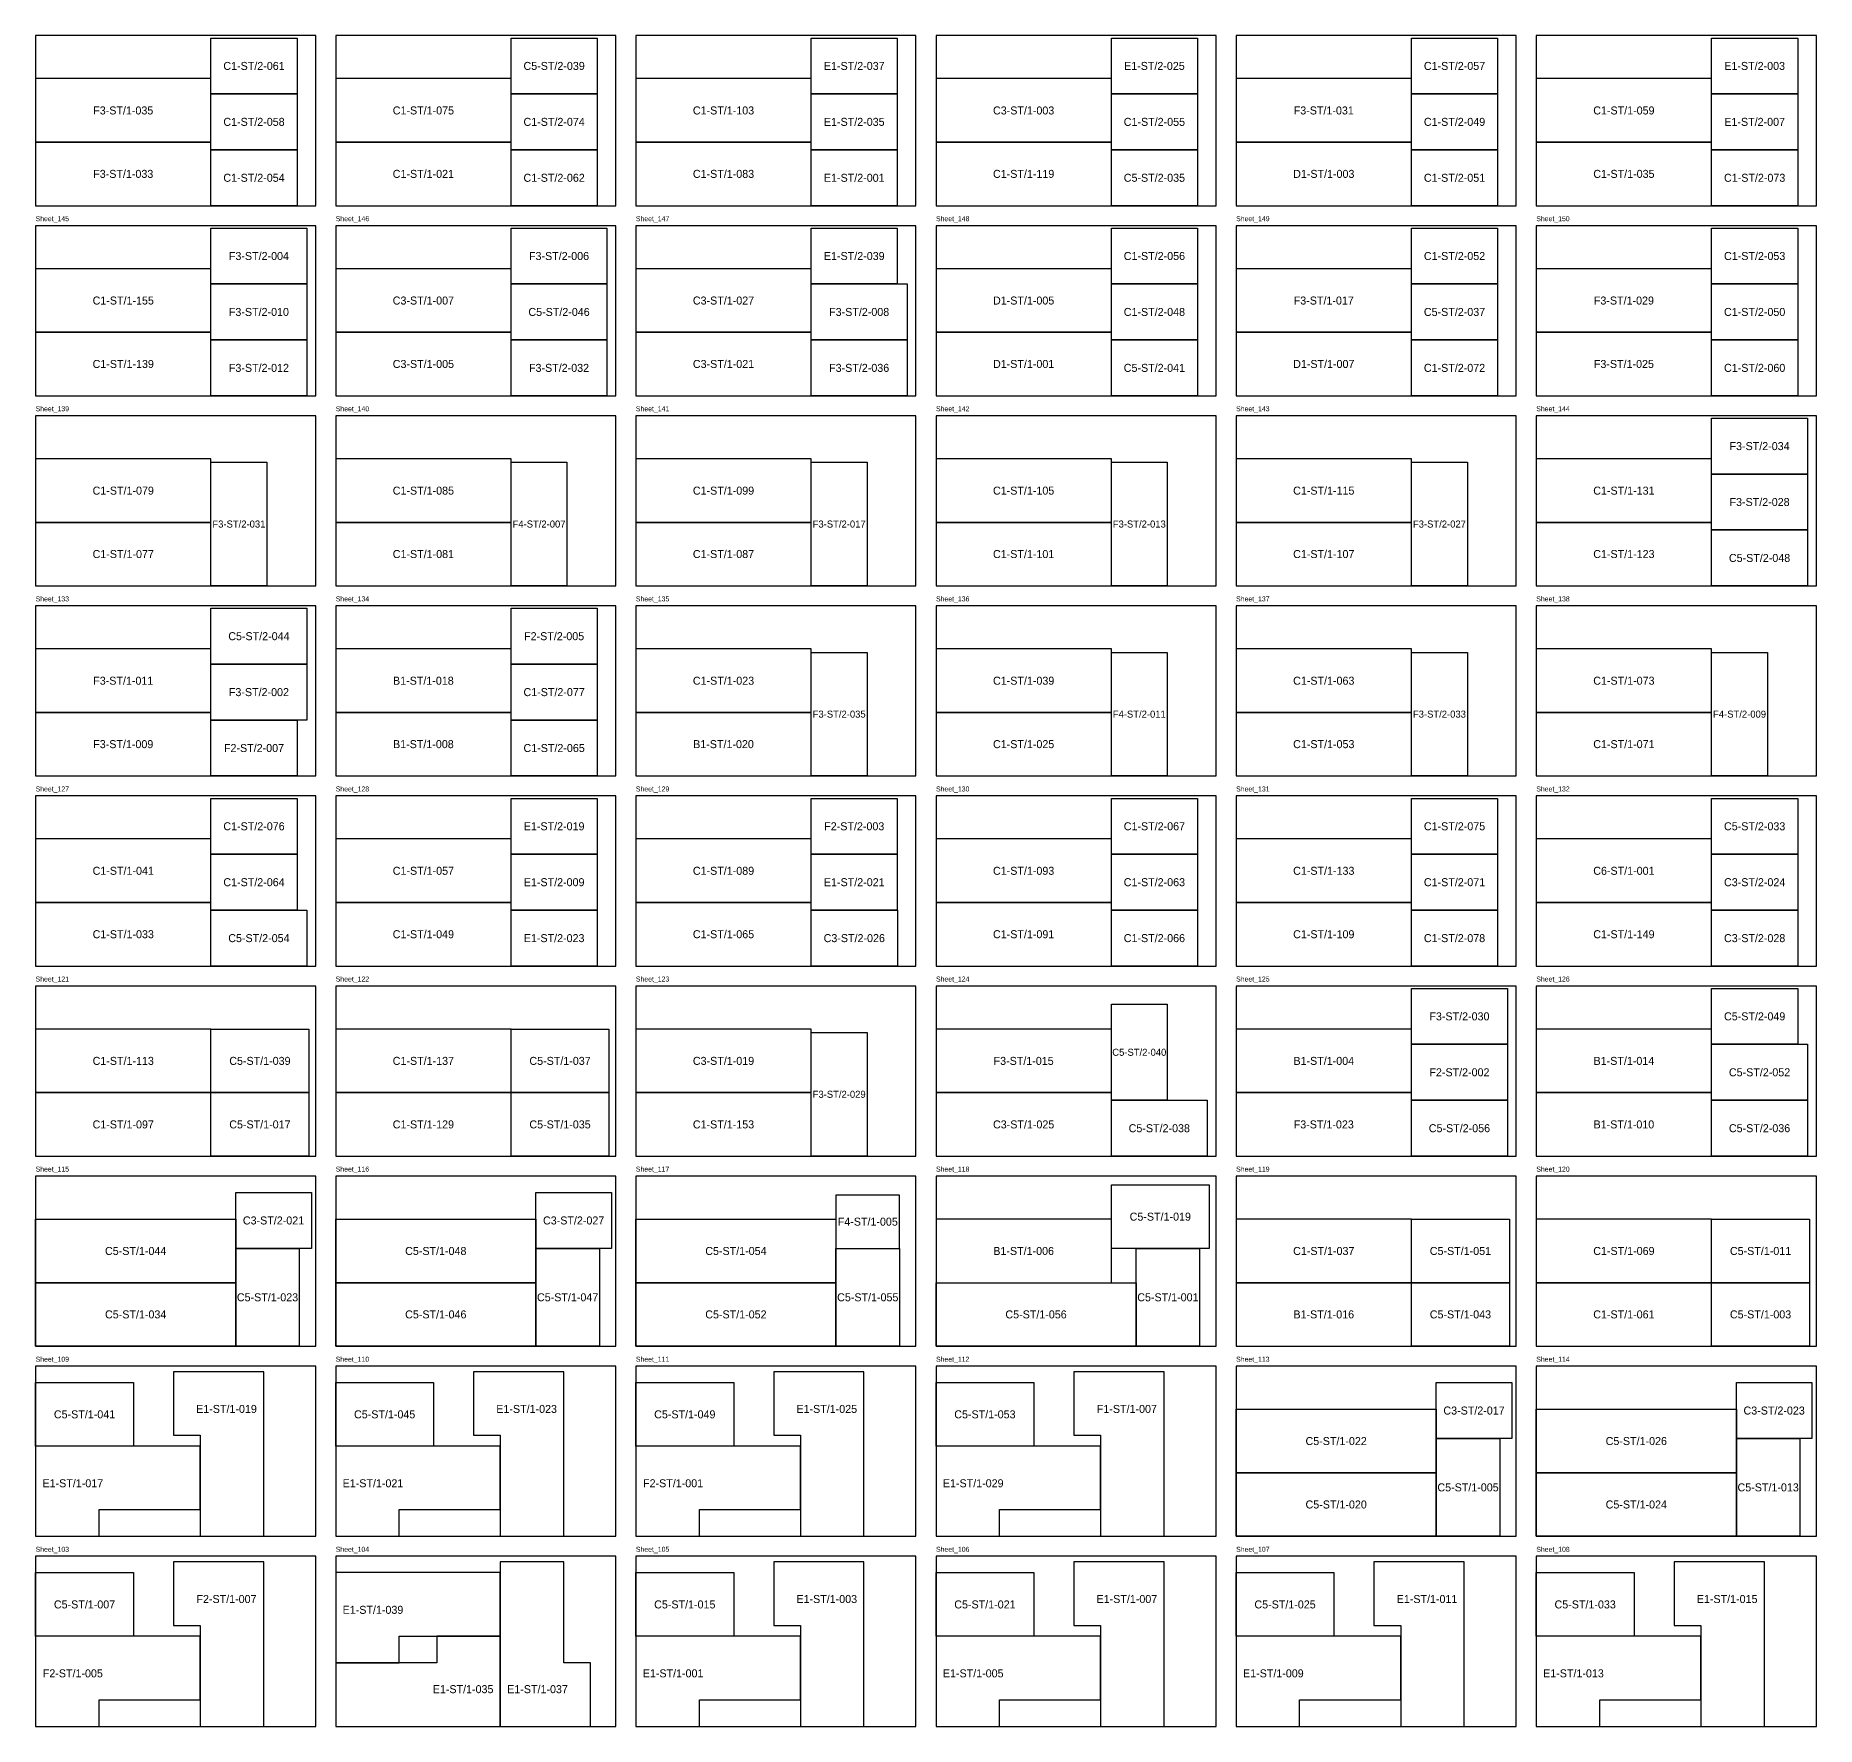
# Model space of a CAD drawing. Header units: millimetres. Extents: x 0 to 17800, y 0 to 64498.
# Drawn here: x 0 to 17800, y 32300 to 49200 of the extents above; entities that cross this region are included whole.
import ezdxf
from ezdxf.enums import TextEntityAlignment as Align

# ---------------------------------------------------------------- set-up
doc = ezdxf.new("R2010")
doc.units = ezdxf.units.MM
for name, color, linetype in [('NUMBERS', 7, 'Continuous'), ('OUTER', 7, 'Continuous'), ('SHEET_BORDER', 7, 'Continuous')]:
    doc.layers.add(name, color=color, linetype=linetype)

msp = doc.modelspace()

# ---------------------------------------------------------------- linework, layer by layer
at = {"layer": 'OUTER'}
for points in [[(1753, 49176), (2613, 49176), (2613, 48618), (1753, 48618), (1753, 49176)], [(4753, 49176), (5613, 49176), (5613, 48618), (4753, 48618), (4753, 49176)], [(7753, 49176), (8613, 49176), (8613, 48618), (7753, 48618), (7753, 49176)], [(10753, 49176), (11613, 49176), (11613, 48618), (10753, 48618), (10753, 49176)], [(13753, 49176), (14613, 49176), (14613, 48618), (13753, 48618), (13753, 49176)], [(16753, 49176), (17613, 49176), (17613, 48618), (16753, 48618), (16753, 49176)], [(0, 48135), (1753, 48135), (1753, 48770), (0, 48770), (0, 48135)], [(1753, 48618), (2613, 48618), (2613, 48059), (1753, 48059), (1753, 48618)], [(3000, 48135), (4753, 48135), (4753, 48770), (3000, 48770), (3000, 48135)], [(4753, 48618), (5613, 48618), (5613, 48059), (4753, 48059), (4753, 48618)], [(6000, 48135), (7753, 48135), (7753, 48770), (6000, 48770), (6000, 48135)], [(7753, 48618), (8613, 48618), (8613, 48059), (7753, 48059), (7753, 48618)], [(9000, 48135), (10753, 48135), (10753, 48770), (9000, 48770), (9000, 48135)], [(10753, 48618), (11613, 48618), (11613, 48059), (10753, 48059), (10753, 48618)], [(12000, 48135), (13753, 48135), (13753, 48770), (12000, 48770), (12000, 48135)], [(13753, 48618), (14613, 48618), (14613, 48059), (13753, 48059), (13753, 48618)], [(15000, 48135), (16753, 48135), (16753, 48770), (15000, 48770), (15000, 48135)], [(16753, 48618), (17613, 48618), (17613, 48059), (16753, 48059), (16753, 48618)], [(0, 47500), (1753, 47500), (1753, 48135), (0, 48135), (0, 47500)], [(3000, 47500), (4753, 47500), (4753, 48135), (3000, 48135), (3000, 47500)], [(6000, 47500), (7753, 47500), (7753, 48135), (6000, 48135), (6000, 47500)], [(9000, 47500), (10753, 47500), (10753, 48135), (9000, 48135), (9000, 47500)], [(12000, 47500), (13753, 47500), (13753, 48135), (12000, 48135), (12000, 47500)], [(15000, 47500), (16753, 47500), (16753, 48135), (15000, 48135), (15000, 47500)], [(1753, 48059), (2613, 48059), (2613, 47500), (1753, 47500), (1753, 48059)], [(4753, 48059), (5613, 48059), (5613, 47500), (4753, 47500), (4753, 48059)], [(7753, 48059), (8613, 48059), (8613, 47500), (7753, 47500), (7753, 48059)], [(10753, 48059), (11613, 48059), (11613, 47500), (10753, 47500), (10753, 48059)], [(13753, 48059), (14613, 48059), (14613, 47500), (13753, 47500), (13753, 48059)], [(16753, 48059), (17613, 48059), (17613, 47500), (16753, 47500), (16753, 48059)], [(1753, 47276), (2711, 47276), (2711, 46718), (1753, 46718), (1753, 47276)], [(4753, 47276), (5711, 47276), (5711, 46718), (4753, 46718), (4753, 47276)], [(7753, 47276), (8613, 47276), (8613, 46718), (7753, 46718), (7753, 47276)], [(10753, 47276), (11613, 47276), (11613, 46718), (10753, 46718), (10753, 47276)], [(13753, 47276), (14613, 47276), (14613, 46718), (13753, 46718), (13753, 47276)], [(16753, 47276), (17613, 47276), (17613, 46718), (16753, 46718), (16753, 47276)], [(0, 46235), (1753, 46235), (1753, 46870), (0, 46870), (0, 46235)], [(3000, 46235), (4753, 46235), (4753, 46870), (3000, 46870), (3000, 46235)], [(6000, 46235), (7753, 46235), (7753, 46870), (6000, 46870), (6000, 46235)], [(9000, 46235), (10753, 46235), (10753, 46870), (9000, 46870), (9000, 46235)], [(12000, 46235), (13753, 46235), (13753, 46870), (12000, 46870), (12000, 46235)], [(15000, 46235), (16753, 46235), (16753, 46870), (15000, 46870), (15000, 46235)], [(2711, 46159), (1753, 46159), (1753, 46718), (2711, 46718), (2711, 46159)], [(4753, 46718), (5711, 46718), (5711, 46159), (4753, 46159), (4753, 46718)], [(7753, 46718), (8711, 46718), (8711, 46159), (7753, 46159), (7753, 46718)], [(10753, 46718), (11613, 46718), (11613, 46159), (10753, 46159), (10753, 46718)], [(13753, 46718), (14613, 46718), (14613, 46159), (13753, 46159), (13753, 46718)], [(16753, 46718), (17613, 46718), (17613, 46159), (16753, 46159), (16753, 46718)], [(0, 45600), (1753, 45600), (1753, 46235), (0, 46235), (0, 45600)], [(1753, 46159), (2711, 46159), (2711, 45600), (1753, 45600), (1753, 46159)], [(3000, 45600), (4753, 45600), (4753, 46235), (3000, 46235), (3000, 45600)], [(4753, 46159), (5711, 46159), (5711, 45600), (4753, 45600), (4753, 46159)], [(6000, 45600), (7753, 45600), (7753, 46235), (6000, 46235), (6000, 45600)], [(7753, 46159), (8711, 46159), (8711, 45600), (7753, 45600), (7753, 46159)], [(9000, 45600), (10753, 45600), (10753, 46235), (9000, 46235), (9000, 45600)], [(10753, 46159), (11613, 46159), (11613, 45600), (10753, 45600), (10753, 46159)], [(12000, 45600), (13753, 45600), (13753, 46235), (12000, 46235), (12000, 45600)], [(13753, 46159), (14613, 46159), (14613, 45600), (13753, 45600), (13753, 46159)], [(15000, 45600), (16753, 45600), (16753, 46235), (15000, 46235), (15000, 45600)], [(16753, 46159), (17613, 46159), (17613, 45600), (16753, 45600), (16753, 46159)], [(16753, 45376), (17711, 45376), (17711, 44818), (16753, 44818), (16753, 45376)], [(0, 44335), (1753, 44335), (1753, 44970), (0, 44970), (0, 44335)], [(1753, 43700), (1753, 44935), (2311, 44935), (2311, 43700), (1753, 43700)], [(3000, 44335), (4753, 44335), (4753, 44970), (3000, 44970), (3000, 44335)], [(4753, 43700), (4753, 44935), (5311, 44935), (5311, 43700), (4753, 43700)], [(6000, 44335), (7753, 44335), (7753, 44970), (6000, 44970), (6000, 44335)], [(7753, 43700), (7753, 44935), (8311, 44935), (8311, 43700), (7753, 43700)], [(9000, 44335), (10753, 44335), (10753, 44970), (9000, 44970), (9000, 44335)], [(10753, 43700), (10753, 44935), (11311, 44935), (11311, 43700), (10753, 43700)], [(12000, 44335), (13753, 44335), (13753, 44970), (12000, 44970), (12000, 44335)], [(13753, 43700), (13753, 44935), (14311, 44935), (14311, 43700), (13753, 43700)], [(15000, 44335), (16753, 44335), (16753, 44970), (15000, 44970), (15000, 44335)], [(16753, 44818), (17711, 44818), (17711, 44259), (16753, 44259), (16753, 44818)], [(0, 43700), (1753, 43700), (1753, 44335), (0, 44335), (0, 43700)], [(3000, 43700), (4753, 43700), (4753, 44335), (3000, 44335), (3000, 43700)], [(6000, 43700), (7753, 43700), (7753, 44335), (6000, 44335), (6000, 43700)], [(9000, 43700), (10753, 43700), (10753, 44335), (9000, 44335), (9000, 43700)], [(12000, 43700), (13753, 43700), (13753, 44335), (12000, 44335), (12000, 43700)], [(15000, 43700), (16753, 43700), (16753, 44335), (15000, 44335), (15000, 43700)], [(16753, 44259), (17711, 44259), (17711, 43700), (16753, 43700), (16753, 44259)], [(1753, 43476), (2711, 43476), (2711, 42918), (1753, 42918), (1753, 43476)], [(4753, 43476), (5613, 43476), (5613, 42918), (4753, 42918), (4753, 43476)], [(0, 42435), (1753, 42435), (1753, 43070), (0, 43070), (0, 42435)], [(2711, 42359), (1753, 42359), (1753, 42918), (2711, 42918), (2711, 42359)], [(3000, 42435), (4753, 42435), (4753, 43070), (3000, 43070), (3000, 42435)], [(4753, 42918), (5613, 42918), (5613, 42359), (4753, 42359), (4753, 42918)], [(6000, 42435), (7753, 42435), (7753, 43070), (6000, 43070), (6000, 42435)], [(7753, 41800), (7753, 43035), (8311, 43035), (8311, 41800), (7753, 41800)], [(9000, 42435), (10753, 42435), (10753, 43070), (9000, 43070), (9000, 42435)], [(10753, 41800), (10753, 43035), (11311, 43035), (11311, 41800), (10753, 41800)], [(12000, 42435), (13753, 42435), (13753, 43070), (12000, 43070), (12000, 42435)], [(13753, 41800), (13753, 43035), (14311, 43035), (14311, 41800), (13753, 41800)], [(15000, 42435), (16753, 42435), (16753, 43070), (15000, 43070), (15000, 42435)], [(16753, 41800), (16753, 43035), (17311, 43035), (17311, 41800), (16753, 41800)], [(0, 41800), (1753, 41800), (1753, 42435), (0, 42435), (0, 41800)], [(3000, 41800), (4753, 41800), (4753, 42435), (3000, 42435), (3000, 41800)], [(6000, 41800), (7753, 41800), (7753, 42435), (6000, 42435), (6000, 41800)], [(9000, 41800), (10753, 41800), (10753, 42435), (9000, 42435), (9000, 41800)], [(12000, 41800), (13753, 41800), (13753, 42435), (12000, 42435), (12000, 41800)], [(15000, 41800), (16753, 41800), (16753, 42435), (15000, 42435), (15000, 41800)], [(1753, 42359), (2614, 42359), (2614, 41800), (1753, 41800), (1753, 42359)], [(4753, 42359), (5613, 42359), (5613, 41800), (4753, 41800), (4753, 42359)], [(1753, 41576), (2613, 41576), (2613, 41018), (1753, 41018), (1753, 41576)], [(4753, 41576), (5613, 41576), (5613, 41018), (4753, 41018), (4753, 41576)], [(7753, 41576), (8613, 41576), (8613, 41018), (7753, 41018), (7753, 41576)], [(10753, 41576), (11613, 41576), (11613, 41018), (10753, 41018), (10753, 41576)], [(13753, 41576), (14613, 41576), (14613, 41018), (13753, 41018), (13753, 41576)], [(17613, 41018), (16753, 41018), (16753, 41576), (17613, 41576), (17613, 41018)], [(0, 40535), (1753, 40535), (1753, 41170), (0, 41170), (0, 40535)], [(3000, 40535), (4753, 40535), (4753, 41170), (3000, 41170), (3000, 40535)], [(6000, 40535), (7753, 40535), (7753, 41170), (6000, 41170), (6000, 40535)], [(9000, 40535), (10753, 40535), (10753, 41170), (9000, 41170), (9000, 40535)], [(12000, 40535), (13753, 40535), (13753, 41170), (12000, 41170), (12000, 40535)], [(15000, 40535), (16753, 40535), (16753, 41170), (15000, 41170), (15000, 40535)], [(1753, 41018), (2613, 41018), (2613, 40459), (1753, 40459), (1753, 41018)], [(4753, 41018), (5613, 41018), (5613, 40459), (4753, 40459), (4753, 41018)], [(7753, 41018), (8613, 41018), (8613, 40459), (7753, 40459), (7753, 41018)], [(10753, 41018), (11613, 41018), (11613, 40459), (10753, 40459), (10753, 41018)], [(13753, 41018), (14613, 41018), (14613, 40459), (13753, 40459), (13753, 41018)], [(16753, 41018), (17613, 41018), (17613, 40459), (16753, 40459), (16753, 41018)], [(0, 39900), (1753, 39900), (1753, 40535), (0, 40535), (0, 39900)], [(1753, 40459), (2712, 40459), (2712, 39900), (1753, 39900), (1753, 40459)], [(3000, 39900), (4753, 39900), (4753, 40535), (3000, 40535), (3000, 39900)], [(4753, 40459), (5614, 40459), (5614, 39900), (4753, 39900), (4753, 40459)], [(6000, 39900), (7753, 39900), (7753, 40535), (6000, 40535), (6000, 39900)], [(7753, 40459), (8614, 40459), (8614, 39900), (7753, 39900), (7753, 40459)], [(9000, 39900), (10753, 39900), (10753, 40535), (9000, 40535), (9000, 39900)], [(10753, 40459), (11614, 40459), (11614, 39900), (10753, 39900), (10753, 40459)], [(12000, 39900), (13753, 39900), (13753, 40535), (12000, 40535), (12000, 39900)], [(13753, 40459), (14614, 40459), (14614, 39900), (13753, 39900), (13753, 40459)], [(15000, 39900), (16753, 39900), (16753, 40535), (15000, 40535), (15000, 39900)], [(16753, 40459), (17614, 40459), (17614, 39900), (16753, 39900), (16753, 40459)], [(11311, 39518), (11311, 38559), (10753, 38559), (10753, 39518), (11311, 39518)], [(13753, 39676), (14711, 39676), (14711, 39118), (13753, 39118), (13753, 39676)], [(16753, 39676), (17613, 39676), (17613, 39118), (16753, 39118), (16753, 39676)], [(0, 38635), (1753, 38635), (1753, 39270), (0, 39270), (0, 38635)], [(2731, 38635), (1753, 38635), (1753, 39270), (2731, 39270), (2731, 38635)], [(3000, 38635), (4753, 38635), (4753, 39270), (3000, 39270), (3000, 38635)], [(4753, 39270), (5730, 39270), (5730, 38635), (4753, 38635), (4753, 39270)], [(6000, 38635), (7753, 38635), (7753, 39270), (6000, 39270), (6000, 38635)], [(7753, 38000), (7753, 39235), (8311, 39235), (8311, 38000), (7753, 38000)], [(9000, 38635), (10753, 38635), (10753, 39270), (9000, 39270), (9000, 38635)], [(12000, 38635), (13753, 38635), (13753, 39270), (12000, 39270), (12000, 38635)], [(15000, 38635), (16753, 38635), (16753, 39270), (15000, 39270), (15000, 38635)], [(13753, 39118), (14711, 39118), (14711, 38559), (13753, 38559), (13753, 39118)], [(16753, 39118), (17711, 39118), (17711, 38559), (16753, 38559), (16753, 39118)], [(0, 38000), (1753, 38000), (1753, 38635), (0, 38635), (0, 38000)], [(1753, 38635), (2731, 38635), (2731, 38000), (1753, 38000), (1753, 38635)], [(3000, 38000), (4753, 38000), (4753, 38635), (3000, 38635), (3000, 38000)], [(4753, 38635), (5730, 38635), (5730, 38000), (4753, 38000), (4753, 38635)], [(6000, 38000), (7753, 38000), (7753, 38635), (6000, 38635), (6000, 38000)], [(9000, 38000), (10753, 38000), (10753, 38635), (9000, 38635), (9000, 38000)], [(12000, 38000), (13753, 38000), (13753, 38635), (12000, 38635), (12000, 38000)], [(15000, 38000), (16753, 38000), (16753, 38635), (15000, 38635), (15000, 38000)], [(10753, 38559), (11711, 38559), (11711, 38000), (10753, 38000), (10753, 38559)], [(13753, 38559), (14711, 38559), (14711, 38000), (13753, 38000), (13753, 38559)], [(16753, 38559), (17711, 38559), (17711, 38000), (16753, 38000), (16753, 38559)], [(2000, 37637), (2756, 37637), (2756, 37078), (2000, 37078), (2000, 37637)], [(5000, 37637), (5756, 37637), (5756, 37078), (5000, 37078), (5000, 37637)], [(8635, 37078), (8635, 37611), (8000, 37611), (8000, 37078), (8635, 37078)], [(10753, 37713), (11731, 37713), (11731, 37078), (10753, 37078), (10753, 37713)], [(0, 37370), (2000, 37370), (2000, 36735), (0, 36735), (0, 37370)], [(3000, 37370), (5000, 37370), (5000, 36735), (3000, 36735), (3000, 37370)], [(6000, 37370), (8000, 37370), (8000, 36735), (6000, 36735), (6000, 37370)], [(9000, 36735), (10753, 36735), (10753, 37370), (9000, 37370), (9000, 36735)], [(12000, 36735), (13753, 36735), (13753, 37370), (12000, 37370), (12000, 36735)], [(13753, 37370), (14731, 37370), (14731, 36735), (13753, 36735), (13753, 37370)], [(15000, 36735), (16753, 36735), (16753, 37370), (15000, 37370), (15000, 36735)], [(16753, 37370), (17730, 37370), (17730, 36735), (16753, 36735), (16753, 37370)], [(2000, 36100), (2000, 37078), (2635, 37078), (2635, 36100), (2000, 36100)], [(5000, 36100), (5000, 37078), (5635, 37078), (5635, 36100), (5000, 36100)], [(8000, 36100), (8000, 37078), (8635, 37078), (8635, 36100), (8000, 36100)], [(11000, 36100), (11000, 37078), (11635, 37078), (11635, 36100), (11000, 36100)], [(0, 36735), (2000, 36735), (2000, 36100), (0, 36100), (0, 36735)], [(3000, 36735), (5000, 36735), (5000, 36100), (3000, 36100), (3000, 36735)], [(6000, 36735), (8000, 36735), (8000, 36100), (6000, 36100), (6000, 36735)], [(9000, 36735), (11000, 36735), (11000, 36100), (9000, 36100), (9000, 36735)], [(12000, 36100), (13753, 36100), (13753, 36735), (12000, 36735), (12000, 36100)], [(13753, 36735), (14731, 36735), (14731, 36100), (13753, 36100), (13753, 36735)], [(15000, 36100), (16753, 36100), (16753, 36735), (15000, 36735), (15000, 36100)], [(16753, 36735), (17730, 36735), (17730, 36100), (16753, 36100), (16753, 36735)], [(2280, 35845), (1378, 35845), (1378, 35210), (1645, 35210), (1645, 34200), (2280, 34200), (2280, 35845)], [(5280, 35845), (4378, 35845), (4378, 35210), (4645, 35210), (4645, 34200), (5280, 34200), (5280, 35845)], [(8280, 35845), (7378, 35845), (7378, 35210), (7645, 35210), (7645, 34200), (8280, 34200), (8280, 35845)], [(11280, 35845), (10378, 35845), (10378, 35210), (10645, 35210), (10645, 34200), (11280, 34200), (11280, 35845)], [(0, 35737), (978, 35737), (978, 35102), (0, 35102), (0, 35737)], [(3000, 35737), (3978, 35737), (3978, 35102), (3000, 35102), (3000, 35737)], [(6000, 35737), (6978, 35737), (6978, 35102), (6000, 35102), (6000, 35737)], [(9000, 35737), (9978, 35737), (9978, 35102), (9000, 35102), (9000, 35737)], [(14000, 35737), (14756, 35737), (14756, 35178), (14000, 35178), (14000, 35737)], [(17000, 35737), (17756, 35737), (17756, 35178), (17000, 35178), (17000, 35737)], [(12000, 35470), (14000, 35470), (14000, 34835), (12000, 34835), (12000, 35470)], [(15000, 35470), (17000, 35470), (17000, 34835), (15000, 34835), (15000, 35470)], [(0, 35102), (0, 34200), (635, 34200), (635, 34467), (1645, 34467), (1645, 35102), (0, 35102)], [(3000, 35102), (3000, 34200), (3635, 34200), (3635, 34467), (4645, 34467), (4645, 35102), (3000, 35102)], [(6000, 35102), (6000, 34200), (6635, 34200), (6635, 34467), (7645, 34467), (7645, 35102), (6000, 35102)], [(9000, 35102), (9000, 34200), (9635, 34200), (9635, 34467), (10645, 34467), (10645, 35102), (9000, 35102)], [(14000, 34200), (14000, 35178), (14635, 35178), (14635, 34200), (14000, 34200)], [(17000, 34200), (17000, 35178), (17635, 35178), (17635, 34200), (17000, 34200)], [(12000, 34835), (14000, 34835), (14000, 34200), (12000, 34200), (12000, 34835)], [(15000, 34835), (17000, 34835), (17000, 34200), (15000, 34200), (15000, 34835)], [(0, 33837), (978, 33837), (978, 33202), (0, 33202), (0, 33837)], [(2280, 33945), (1378, 33945), (1378, 33310), (1645, 33310), (1645, 32300), (2280, 32300), (2280, 33945)], [(3000, 33837), (3000, 32935), (3635, 32935), (3635, 33202), (4645, 33202), (4645, 33837), (3000, 33837)], [(4645, 32300), (5546, 32300), (5546, 32935), (5280, 32935), (5280, 33945), (4645, 33945), (4645, 32300)], [(6000, 33837), (6978, 33837), (6978, 33202), (6000, 33202), (6000, 33837)], [(8280, 33945), (7378, 33945), (7378, 33310), (7645, 33310), (7645, 32300), (8280, 32300), (8280, 33945)], [(9000, 33837), (9978, 33837), (9978, 33202), (9000, 33202), (9000, 33837)], [(11280, 33945), (10378, 33945), (10378, 33310), (10645, 33310), (10645, 32300), (11280, 32300), (11280, 33945)], [(12000, 33837), (12978, 33837), (12978, 33202), (12000, 33202), (12000, 33837)], [(14280, 33945), (13378, 33945), (13378, 33310), (13645, 33310), (13645, 32300), (14280, 32300), (14280, 33945)], [(15000, 33837), (15978, 33837), (15978, 33202), (15000, 33202), (15000, 33837)], [(17280, 33945), (16378, 33945), (16378, 33310), (16645, 33310), (16645, 32300), (17280, 32300), (17280, 33945)], [(0, 33202), (0, 32300), (635, 32300), (635, 32567), (1645, 32567), (1645, 33202), (0, 33202)], [(4645, 32300), (4645, 33202), (4010, 33202), (4010, 32935), (3000, 32935), (3000, 32300), (4645, 32300)], [(6000, 33202), (6000, 32300), (6635, 32300), (6635, 32567), (7645, 32567), (7645, 33202), (6000, 33202)], [(9000, 33202), (9000, 32300), (9635, 32300), (9635, 32567), (10645, 32567), (10645, 33202), (9000, 33202)], [(12000, 33202), (12000, 32300), (12635, 32300), (12635, 32567), (13645, 32567), (13645, 33202), (12000, 33202)], [(15000, 33202), (15000, 32300), (15635, 32300), (15635, 32567), (16645, 32567), (16645, 33202), (15000, 33202)]]:
    msp.add_lwpolyline(points, dxfattribs=at)
at = {"layer": 'SHEET_BORDER', "color": 1}
for points in [[(0, 47500), (2800, 47500), (2800, 49200), (0, 49200), (0, 47500)], [(3000, 47500), (5800, 47500), (5800, 49200), (3000, 49200), (3000, 47500)], [(6000, 47500), (8800, 47500), (8800, 49200), (6000, 49200), (6000, 47500)], [(9000, 47500), (11800, 47500), (11800, 49200), (9000, 49200), (9000, 47500)], [(12000, 47500), (14800, 47500), (14800, 49200), (12000, 49200), (12000, 47500)], [(15000, 47500), (17800, 47500), (17800, 49200), (15000, 49200), (15000, 47500)], [(0, 45600), (2800, 45600), (2800, 47300), (0, 47300), (0, 45600)], [(3000, 45600), (5800, 45600), (5800, 47300), (3000, 47300), (3000, 45600)], [(6000, 45600), (8800, 45600), (8800, 47300), (6000, 47300), (6000, 45600)], [(9000, 45600), (11800, 45600), (11800, 47300), (9000, 47300), (9000, 45600)], [(12000, 45600), (14800, 45600), (14800, 47300), (12000, 47300), (12000, 45600)], [(15000, 45600), (17800, 45600), (17800, 47300), (15000, 47300), (15000, 45600)], [(0, 43700), (2800, 43700), (2800, 45400), (0, 45400), (0, 43700)], [(3000, 43700), (5800, 43700), (5800, 45400), (3000, 45400), (3000, 43700)], [(6000, 43700), (8800, 43700), (8800, 45400), (6000, 45400), (6000, 43700)], [(9000, 43700), (11800, 43700), (11800, 45400), (9000, 45400), (9000, 43700)], [(12000, 43700), (14800, 43700), (14800, 45400), (12000, 45400), (12000, 43700)], [(15000, 43700), (17800, 43700), (17800, 45400), (15000, 45400), (15000, 43700)], [(0, 41800), (2800, 41800), (2800, 43500), (0, 43500), (0, 41800)], [(3000, 41800), (5800, 41800), (5800, 43500), (3000, 43500), (3000, 41800)], [(6000, 41800), (8800, 41800), (8800, 43500), (6000, 43500), (6000, 41800)], [(9000, 41800), (11800, 41800), (11800, 43500), (9000, 43500), (9000, 41800)], [(12000, 41800), (14800, 41800), (14800, 43500), (12000, 43500), (12000, 41800)], [(15000, 41800), (17800, 41800), (17800, 43500), (15000, 43500), (15000, 41800)], [(0, 39900), (2800, 39900), (2800, 41600), (0, 41600), (0, 39900)], [(3000, 39900), (5800, 39900), (5800, 41600), (3000, 41600), (3000, 39900)], [(6000, 39900), (8800, 39900), (8800, 41600), (6000, 41600), (6000, 39900)], [(9000, 39900), (11800, 39900), (11800, 41600), (9000, 41600), (9000, 39900)], [(12000, 39900), (14800, 39900), (14800, 41600), (12000, 41600), (12000, 39900)], [(15000, 39900), (17800, 39900), (17800, 41600), (15000, 41600), (15000, 39900)], [(0, 38000), (2800, 38000), (2800, 39700), (0, 39700), (0, 38000)], [(3000, 38000), (5800, 38000), (5800, 39700), (3000, 39700), (3000, 38000)], [(6000, 38000), (8800, 38000), (8800, 39700), (6000, 39700), (6000, 38000)], [(9000, 38000), (11800, 38000), (11800, 39700), (9000, 39700), (9000, 38000)], [(12000, 38000), (14800, 38000), (14800, 39700), (12000, 39700), (12000, 38000)], [(15000, 38000), (17800, 38000), (17800, 39700), (15000, 39700), (15000, 38000)], [(0, 36100), (2800, 36100), (2800, 37800), (0, 37800), (0, 36100)], [(3000, 36100), (5800, 36100), (5800, 37800), (3000, 37800), (3000, 36100)], [(6000, 36100), (8800, 36100), (8800, 37800), (6000, 37800), (6000, 36100)], [(9000, 36100), (11800, 36100), (11800, 37800), (9000, 37800), (9000, 36100)], [(12000, 36100), (14800, 36100), (14800, 37800), (12000, 37800), (12000, 36100)], [(15000, 36100), (17800, 36100), (17800, 37800), (15000, 37800), (15000, 36100)], [(0, 34200), (2800, 34200), (2800, 35900), (0, 35900), (0, 34200)], [(3000, 34200), (5800, 34200), (5800, 35900), (3000, 35900), (3000, 34200)], [(6000, 34200), (8800, 34200), (8800, 35900), (6000, 35900), (6000, 34200)], [(9000, 34200), (11800, 34200), (11800, 35900), (9000, 35900), (9000, 34200)], [(12000, 34200), (14800, 34200), (14800, 35900), (12000, 35900), (12000, 34200)], [(15000, 34200), (17800, 34200), (17800, 35900), (15000, 35900), (15000, 34200)], [(0, 32300), (2800, 32300), (2800, 34000), (0, 34000), (0, 32300)], [(3000, 32300), (5800, 32300), (5800, 34000), (3000, 34000), (3000, 32300)], [(6000, 32300), (8800, 32300), (8800, 34000), (6000, 34000), (6000, 32300)], [(9000, 32300), (11800, 32300), (11800, 34000), (9000, 34000), (9000, 32300)], [(12000, 32300), (14800, 32300), (14800, 34000), (12000, 34000), (12000, 32300)], [(15000, 32300), (17800, 32300), (17800, 34000), (15000, 34000), (15000, 32300)]]:
    msp.add_lwpolyline(points, dxfattribs=at)

# ---------------------------------------------------------------- texts
at = {"layer": 'NUMBERS'}
for s, height, p in [('C1-ST/2-061', 80, (2183, 48897)), ('C5-ST/2-039', 80, (5183, 48897)), ('E1-ST/2-037', 80, (8183, 48897)), ('E1-ST/2-025', 80, (11183, 48897)), ('C1-ST/2-057', 80, (14183, 48897)), ('E1-ST/2-003', 80, (17183, 48897)), ('F3-ST/1-035', 80, (876, 48452)), ('C1-ST/1-075', 80, (3876, 48452)), ('C1-ST/1-103', 80, (6876, 48452)), ('C3-ST/1-003', 80, (9876, 48452)), ('F3-ST/1-031', 80, (12876, 48452)), ('C1-ST/1-059', 80, (15876, 48452)), ('C1-ST/2-058', 80, (2183, 48338)), ('C1-ST/2-074', 80, (5183, 48338)), ('E1-ST/2-035', 80, (8183, 48338)), ('C1-ST/2-055', 80, (11183, 48338)), ('C1-ST/2-049', 80, (14183, 48338)), ('E1-ST/2-007', 80, (17183, 48338)), ('F3-ST/1-033', 80, (876, 47818)), ('C1-ST/2-054', 80, (2183, 47779)), ('C1-ST/1-021', 80, (3876, 47818)), ('C1-ST/2-062', 80, (5183, 47779)), ('C1-ST/1-083', 80, (6876, 47818)), ('E1-ST/2-001', 80, (8183, 47779)), ('C1-ST/1-119', 80, (9876, 47818)), ('C5-ST/2-035', 80, (11183, 47779)), ('D1-ST/1-003', 80, (12876, 47818)), ('C1-ST/2-051', 80, (14183, 47779)), ('C1-ST/1-035', 80, (15876, 47818)), ('C1-ST/2-073', 80, (17183, 47779)), ('F3-ST/2-004', 80, (2232, 46997)), ('F3-ST/2-006', 80, (5232, 46997)), ('E1-ST/2-039', 80, (8183, 46997)), ('C1-ST/2-056', 80, (11183, 46997)), ('C1-ST/2-052', 80, (14183, 46997)), ('C1-ST/2-053', 80, (17183, 46997)), ('C1-ST/1-155', 80, (876, 46552)), ('F3-ST/2-010', 80, (2232, 46438)), ('C3-ST/1-007', 80, (3876, 46552)), ('C5-ST/2-046', 80, (5232, 46438)), ('C3-ST/1-027', 80, (6876, 46552)), ('F3-ST/2-008', 80, (8232, 46438)), ('D1-ST/1-005', 80, (9876, 46552)), ('C1-ST/2-048', 80, (11183, 46438)), ('F3-ST/1-017', 80, (12876, 46552)), ('C5-ST/2-037', 80, (14183, 46438)), ('F3-ST/1-029', 80, (15876, 46552)), ('C1-ST/2-050', 80, (17183, 46438)), ('C1-ST/1-139', 80, (876, 45918)), ('C3-ST/1-005', 80, (3876, 45918)), ('C3-ST/1-021', 80, (6876, 45918)), ('D1-ST/1-001', 80, (9876, 45918)), ('D1-ST/1-007', 80, (12876, 45918)), ('F3-ST/1-025', 80, (15876, 45918)), ('F3-ST/2-012', 80, (2232, 45879)), ('F3-ST/2-032', 80, (5232, 45879)), ('F3-ST/2-036', 80, (8232, 45879)), ('C5-ST/2-041', 80, (11183, 45879)), ('C1-ST/2-072', 80, (14183, 45879)), ('C1-ST/2-060', 80, (17183, 45879)), ('F3-ST/2-034', 80, (17232, 45097)), ('C1-ST/1-079', 80, (876, 44652)), ('C1-ST/1-085', 80, (3876, 44652)), ('C1-ST/1-099', 80, (6876, 44652)), ('C1-ST/1-105', 80, (9876, 44652)), ('C1-ST/1-115', 80, (12876, 44652)), ('C1-ST/1-131', 80, (15876, 44652)), ('F3-ST/2-028', 80, (17232, 44538)), ('F3-ST/2-031', 70.56, (2032, 44318)), ('F4-ST/2-007', 70.56, (5032, 44318)), ('F3-ST/2-017', 70.56, (8032, 44318)), ('F3-ST/2-013', 70.56, (11032, 44318)), ('F3-ST/2-027', 70.56, (14032, 44318)), ('C1-ST/1-077', 80, (876, 44018)), ('C1-ST/1-081', 80, (3876, 44018)), ('C1-ST/1-087', 80, (6876, 44018)), ('C1-ST/1-101', 80, (9876, 44018)), ('C1-ST/1-107', 80, (12876, 44018)), ('C1-ST/1-123', 80, (15876, 44018)), ('C5-ST/2-048', 80, (17232, 43979)), ('C5-ST/2-044', 80, (2232, 43197)), ('F2-ST/2-005', 80, (5183, 43197)), ('F3-ST/1-011', 80, (876, 42752)), ('B1-ST/1-018', 80, (3876, 42752)), ('C1-ST/1-023', 80, (6876, 42752)), ('C1-ST/1-039', 80, (9876, 42752)), ('C1-ST/1-063', 80, (12876, 42752)), ('C1-ST/1-073', 80, (15876, 42752)), ('F3-ST/2-002', 80, (2232, 42638)), ('C1-ST/2-077', 80, (5183, 42638)), ('F3-ST/2-035', 70.56, (8032, 42418)), ('F4-ST/2-011', 70.56, (11032, 42418)), ('F3-ST/2-033', 70.56, (14032, 42418)), ('F4-ST/2-009', 70.56, (17032, 42418)), ('F3-ST/1-009', 80, (876, 42118)), ('F2-ST/2-007', 80, (2183, 42079)), ('B1-ST/1-008', 80, (3876, 42118)), ('C1-ST/2-065', 80, (5183, 42079)), ('B1-ST/1-020', 80, (6876, 42118)), ('C1-ST/1-025', 80, (9876, 42118)), ('C1-ST/1-053', 80, (12876, 42118)), ('C1-ST/1-071', 80, (15876, 42118)), ('C1-ST/2-076', 80, (2183, 41297)), ('E1-ST/2-019', 80, (5183, 41297)), ('F2-ST/2-003', 80, (8183, 41297)), ('C1-ST/2-067', 80, (11183, 41297)), ('C1-ST/2-075', 80, (14183, 41297)), ('C5-ST/2-033', 80, (17183, 41297)), ('C1-ST/1-041', 80, (876, 40852)), ('C1-ST/2-064', 80, (2183, 40738)), ('C1-ST/1-057', 80, (3876, 40852)), ('E1-ST/2-009', 80, (5183, 40738)), ('C1-ST/1-089', 80, (6876, 40852)), ('E1-ST/2-021', 80, (8183, 40738)), ('C1-ST/1-093', 80, (9876, 40852)), ('C1-ST/2-063', 80, (11183, 40738)), ('C1-ST/1-133', 80, (12876, 40852)), ('C1-ST/2-071', 80, (14183, 40738)), ('C6-ST/1-001', 80, (15876, 40852)), ('C3-ST/2-024', 80, (17183, 40738)), ('C1-ST/1-033', 80, (876, 40218)), ('C1-ST/1-049', 80, (3876, 40218)), ('C1-ST/1-065', 80, (6876, 40218)), ('C1-ST/1-091', 80, (9876, 40218)), ('C1-ST/1-109', 80, (12876, 40218)), ('C1-ST/1-149', 80, (15876, 40218)), ('C5-ST/2-054', 80, (2232, 40179)), ('E1-ST/2-023', 80, (5183, 40179)), ('C3-ST/2-026', 80, (8183, 40179)), ('C1-ST/2-066', 80, (11183, 40179)), ('C1-ST/2-078', 80, (14183, 40179)), ('C3-ST/2-028', 80, (17183, 40179)), ('F3-ST/2-030', 80, (14232, 39397)), ('C5-ST/2-049', 80, (17183, 39397)), ('C1-ST/1-113', 80, (876, 38952)), ('C5-ST/1-039', 80, (2242, 38952)), ('C1-ST/1-137', 80, (3876, 38952)), ('C5-ST/1-037', 80, (5242, 38952)), ('C3-ST/1-019', 80, (6876, 38952)), ('F3-ST/1-015', 80, (9876, 38952)), ('C5-ST/2-040', 70.56, (11032, 39038)), ('B1-ST/1-004', 80, (12876, 38952)), ('B1-ST/1-014', 80, (15876, 38952)), ('F2-ST/2-002', 80, (14232, 38838)), ('C5-ST/2-052', 80, (17232, 38838)), ('F3-ST/2-029', 70.56, (8032, 38618)), ('C1-ST/1-097', 80, (876, 38317)), ('C5-ST/1-017', 80, (2242, 38317)), ('C1-ST/1-129', 80, (3876, 38317)), ('C5-ST/1-035', 80, (5242, 38317)), ('C1-ST/1-153', 80, (6876, 38317)), ('C3-ST/1-025', 80, (9876, 38317)), ('C5-ST/2-038', 80, (11232, 38279)), ('F3-ST/1-023', 80, (12876, 38317)), ('C5-ST/2-056', 80, (14232, 38279)), ('B1-ST/1-010', 80, (15876, 38317)), ('C5-ST/2-036', 80, (17232, 38279)), ('C3-ST/2-021', 80, (2378, 37357)), ('C3-ST/2-027', 80, (5378, 37357)), ('F4-ST/1-005', 80, (8318, 37345)), ('C5-ST/1-019', 80, (11242, 37395)), ('C5-ST/1-044', 80, (1000, 37052)), ('C5-ST/1-048', 80, (4000, 37052)), ('C5-ST/1-054', 80, (7000, 37052)), ('B1-ST/1-006', 80, (9876, 37052)), ('C1-ST/1-037', 80, (12876, 37052)), ('C5-ST/1-051', 80, (14242, 37052)), ('C1-ST/1-069', 80, (15876, 37052)), ('C5-ST/1-011', 80, (17242, 37052)), ('C5-ST/1-023', 80, (2318, 36589)), ('C5-ST/1-047', 80, (5318, 36589)), ('C5-ST/1-055', 80, (8318, 36589)), ('C5-ST/1-001', 80, (11318, 36589)), ('C5-ST/1-034', 80, (1000, 36418)), ('C5-ST/1-046', 80, (4000, 36418)), ('C5-ST/1-052', 80, (7000, 36418)), ('C5-ST/1-056', 80, (10000, 36418)), ('B1-ST/1-016', 80, (12876, 36418)), ('C5-ST/1-043', 80, (14242, 36418)), ('C1-ST/1-061', 80, (15876, 36418)), ('C5-ST/1-003', 80, (17242, 36418)), ('C5-ST/1-041', 80, (489, 35419)), ('E1-ST/1-019', 80, (1908, 35473)), ('C5-ST/1-045', 80, (3489, 35419)), ('E1-ST/1-023', 80, (4908, 35473)), ('C5-ST/1-049', 80, (6489, 35419)), ('E1-ST/1-025', 80, (7908, 35473)), ('C5-ST/1-053', 80, (9489, 35419)), ('F1-ST/1-007', 80, (10908, 35473)), ('C3-ST/2-017', 80, (14378, 35457)), ('C3-ST/2-023', 80, (17378, 35457)), ('C5-ST/1-022', 80, (13000, 35152)), ('C5-ST/1-026', 80, (16000, 35152)), ('E1-ST/1-017', 80, (372, 34730)), ('E1-ST/1-021', 80, (3372, 34730)), ('F2-ST/1-001', 80, (6372, 34730)), ('E1-ST/1-029', 80, (9372, 34730)), ('C5-ST/1-005', 80, (14318, 34689)), ('C5-ST/1-013', 80, (17318, 34689)), ('C5-ST/1-020', 80, (13000, 34518)), ('C5-ST/1-024', 80, (16000, 34518)), ('C5-ST/1-007', 80, (489, 33519)), ('F2-ST/1-007', 80, (1908, 33573)), ('E1-ST/1-039', 80, (3372, 33465)), ('C5-ST/1-015', 80, (6489, 33519)), ('E1-ST/1-003', 80, (7908, 33573)), ('C5-ST/1-021', 80, (9489, 33519)), ('E1-ST/1-007', 80, (10908, 33573)), ('C5-ST/1-025', 80, (12489, 33519)), ('E1-ST/1-011', 80, (13908, 33573)), ('C5-ST/1-033', 80, (15489, 33519)), ('E1-ST/1-015', 80, (16908, 33573)), ('F2-ST/1-005', 80, (372, 32830)), ('E1-ST/1-001', 80, (6372, 32830)), ('E1-ST/1-005', 80, (9372, 32830)), ('E1-ST/1-009', 80, (12372, 32830)), ('E1-ST/1-013', 80, (15372, 32830)), ('E1-ST/1-035', 80, (4273, 32672)), ('E1-ST/1-037', 80, (5017, 32672))]:
    msp.add_text(s, height=height, dxfattribs=at).set_placement(p, align=Align.MIDDLE_CENTER)
at = {"layer": 'SHEET_BORDER', "color": 1}
for s, p in [('Sheet_145', (0, 47330)), ('Sheet_146', (3000, 47330)), ('Sheet_147', (6000, 47330)), ('Sheet_148', (9000, 47330)), ('Sheet_149', (12000, 47330)), ('Sheet_150', (15000, 47330)), ('Sheet_139', (0, 45430)), ('Sheet_140', (3000, 45430)), ('Sheet_141', (6000, 45430)), ('Sheet_142', (9000, 45430)), ('Sheet_143', (12000, 45430)), ('Sheet_144', (15000, 45430)), ('Sheet_133', (0, 43530)), ('Sheet_134', (3000, 43530)), ('Sheet_135', (6000, 43530)), ('Sheet_136', (9000, 43530)), ('Sheet_137', (12000, 43530)), ('Sheet_138', (15000, 43530)), ('Sheet_127', (0, 41630)), ('Sheet_128', (3000, 41630)), ('Sheet_129', (6000, 41630)), ('Sheet_130', (9000, 41630)), ('Sheet_131', (12000, 41630)), ('Sheet_132', (15000, 41630)), ('Sheet_121', (0, 39730)), ('Sheet_122', (3000, 39730)), ('Sheet_123', (6000, 39730)), ('Sheet_124', (9000, 39730)), ('Sheet_125', (12000, 39730)), ('Sheet_126', (15000, 39730)), ('Sheet_115', (0, 37830)), ('Sheet_116', (3000, 37830)), ('Sheet_117', (6000, 37830)), ('Sheet_118', (9000, 37830)), ('Sheet_119', (12000, 37830)), ('Sheet_120', (15000, 37830)), ('Sheet_109', (0, 35930)), ('Sheet_110', (3000, 35930)), ('Sheet_111', (6000, 35930)), ('Sheet_112', (9000, 35930)), ('Sheet_113', (12000, 35930)), ('Sheet_114', (15000, 35930)), ('Sheet_103', (0, 34030)), ('Sheet_104', (3000, 34030)), ('Sheet_105', (6000, 34030)), ('Sheet_106', (9000, 34030)), ('Sheet_107', (12000, 34030)), ('Sheet_108', (15000, 34030))]:
    msp.add_text(s, height=50, dxfattribs=at).set_placement(p, align=Align.BOTTOM_LEFT)

doc.saveas('drawing.dxf')
